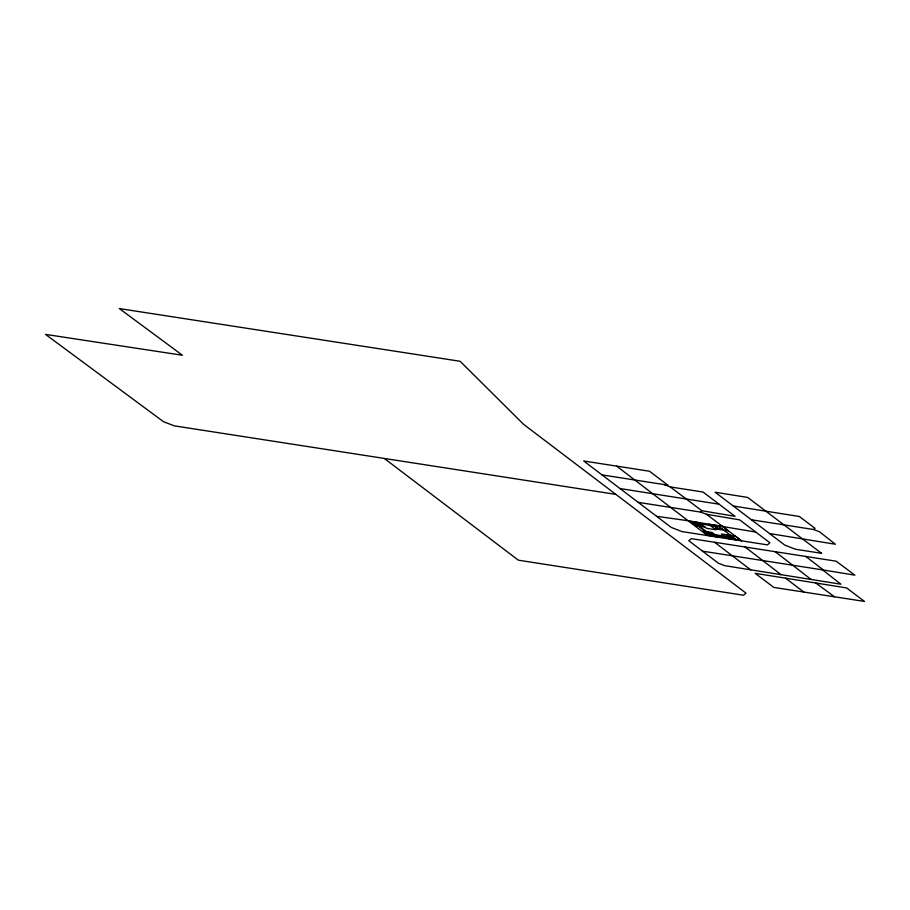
<?xml version="1.0" encoding="UTF-8"?>
<svg xmlns="http://www.w3.org/2000/svg" width="910" height="910" viewBox="0 0 910 910"><rect width="100%" height="100%" fill="white"/><g stroke="black" fill="none" stroke-linecap="round" stroke-linejoin="round"><path stroke-width="1.36" d="M638.206 502.354L700.723 512.114L701.803 510.715L735.075 516.345L703.032 492.037L670.215 486.918L664.129 484.552M751.444 519.781L813.677 529.529L815.041 528.346L799.321 516.482L733.278 506.005M656.611 516.323L687.937 520.713L755.789 532.077M822.538 569.876L702.531 551.164L688.79 540.733L691.247 538.629L836.142 561.186L854.911 575.165L822.538 569.876L840.92 584.209L724.804 565.69L718.399 563.199L702.531 551.164M602.045 474.906L667.883 485.155L649.478 471.232L583.697 460.983L671.239 527.413L681.943 531.577L767.437 544.874L769.894 542.781L739.728 519.883L706.501 514.252L700.723 512.114M384.441 458.549L518.359 560.185L743.527 595.231L745.995 593.138L523.671 424.401L460.119 361.27L119.335 308.57L182.421 355.253L45.5 334.379L163.516 421.705L174.242 425.834L615.899 494.392M803.871 592.069L773.796 587.416L755.198 573.334L846.562 587.905L864.5 601.43L803.871 592.069L785.478 578.157M719.207 526.788L694.205 522.897L709.937 534.841L734.939 538.731M698.22 525.457L702.474 526.116L699.255 523.682M722.415 529.222L717.364 528.437L714.157 526.003M705.113 527.208L695.809 525.764L689.985 521.35L699.301 522.795L706.604 528.335L715.908 529.791L708.606 524.24L722.563 526.412L728.387 530.837L714.43 528.664M707.525 532.521L711.779 533.192L713.429 534.443M731.731 536.297L726.669 535.501L728.33 536.752M733.38 537.548L709.174 533.772L695.012 523.023M620.029 488.556L719.059 504.197M769.587 533.556L835.357 544.237L819.637 531.872L813.677 529.529M815.769 582.991L834.55 596.801M775.183 551.699L811.117 579.465M701.803 510.715L670.215 486.918M706.501 514.252L741.627 540.859M717.91 525.696L736.543 539.823M713.258 524.968L719.082 529.381M726.078 534.682L731.89 539.107M694.648 522.067L700.461 526.492M707.445 531.793L713.269 536.206M707.491 535.546L616.582 466.102M750.682 569.819L714.6 542.269M805.748 556.454L823.425 570.013M745.074 547.012L781.087 574.665M712.098 532.509L702.793 531.065L708.617 535.478L717.922 536.934L712.098 532.509M735.382 536.138L721.414 533.965L727.238 538.379L741.195 540.551L735.382 536.138M821.571 553.303L795.499 549.253L784.784 545.09L715.135 492.23L747.69 497.44L821.571 553.303"/></g></svg>
